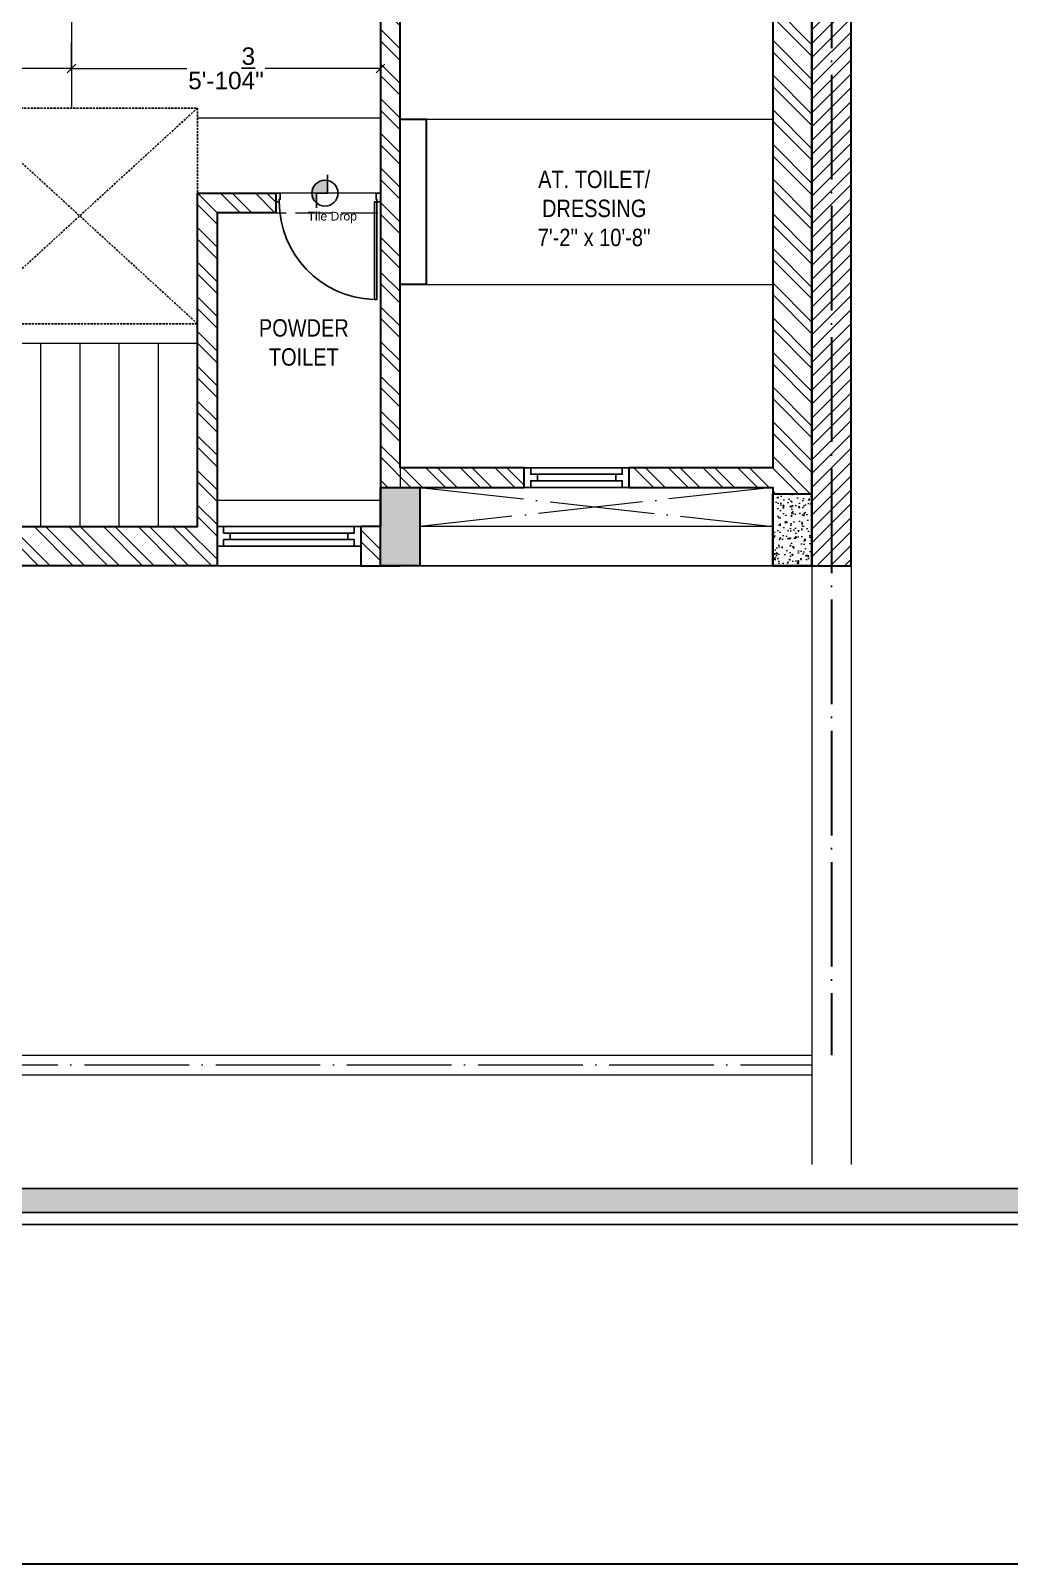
# Model space of a CAD drawing. Header units: millimetres. Extents: x 56222 to 3066687, y -650199 to -121287.
# Drawn here: x 153107 to 153331.5, y -179985.6 to -179633.7 of the extents above; entities that cross this region are included whole.
import ezdxf

# ---------------------------------------------------------------- set-up
doc = ezdxf.new("R2010")
doc.units = ezdxf.units.MM
doc.header["$MEASUREMENT"] = 0
doc.header["$PDMODE"] = 35
for name, pattern in [('ACAD_ISO02W100', [15, 12, -3]), ('ACAD_ISO04W100', [30, 24, -3, 0, -3]), ('DASHED', [0.75, 0.5, -0.25])]:
    doc.linetypes.add(name, pattern=pattern)
doc.layers.get('Defpoints').update_dxf_attribs({"color": 220})
for name, color, linetype in [('AR DOOR', 40, 'Continuous'), ('AR ELE-5', 134, 'Continuous'), ('WIN', 250, 'Continuous')]:
    doc.layers.add(name, color=color, linetype=linetype)
for name, color, linetype, lineweight in [('COLUMN', 1, 'Continuous', 30), ('dim05', 1, 'Continuous', 13), ('Electrical', 84, 'Continuous', 30), ('FIRST FLOOR ( TEXT )', 7, 'Continuous', 9), ('FIRST FLOOR_( STAIR )', 251, 'Continuous', 9), ('GROUND FLOOR', 7, 'Continuous', 9), ('GROUND FLOOR  ( HATCH )', 251, 'Continuous', 9), ('GROUND FLOOR  ( PLINE )', 251, 'Continuous', 30), ('NAME PLATE', 7, 'Continuous', 25), ('SECOND FLOOR', 7, 'Continuous', 9), ('SECOND FLOOR  ( PLINE )', 251, 'Continuous', 30), ('SECOND FLOOR ( PLine )', 7, 'Continuous', 30), ('wall', 7, 'Continuous', 30), ('X_PLOT', 1, 'Continuous', 9), ('XX~SLAB ( BEAM )~ ( DIM )', 7, 'Continuous', 9)]:
    doc.layers.add(name, color=color, linetype=linetype, lineweight=lineweight)
doc.layers.add('hatch', color=253, linetype='Continuous', lineweight=0, transparency=0.4)
doc.layers.add('XX~SLAB ( PLINE )', color=251, linetype='Continuous', plot=False)
doc.styles.add('Arial', font='arial.ttf')
doc.styles.add('KATHA', font='swissc.ttf')
doc.styles.get("Standard").update_dxf_attribs({"font": 'arial.ttf', "height": 6})
doc.dimstyles.new('ISO-25', dxfattribs={"dimtxt": 2.5, "dimasz": 1, "dimexe": 0.5, "dimexo": 1, "dimtad": 0, "dimdec": 1, "dimlunit": 4, "dimtxsty": 'Standard', "dimblk": 'OBLIQUE', "dimcen": 2.5, "dimclrd": 1, "dimclre": 1, "dimclrt": 5, "dimadec": 0, "dimazin": 0, "dimtfac": 1, "dimtdec": 1, "dimtmove": 0, "dimatfit": 3, "dimfxl": 1, "dimlwd": -1, "dimarcsym": 0})
pattern_1 = [(135, (0, -46.366), (-3.97747564, -3.97747564), []), (135, (2e-16, -43.714), (-3.97747564, -3.97747564), [])]
pattern_2 = [(50, (0, -46.366), (3.586300913, -0.313760675), [0.375, -4.125]), (355, (0, -46.366), (-0.69375667, 3.76096067), [0.3, -3.3]), (100.4514445, (0.299, -46.392), (2.892544234, 3.447199955), [0.31870096, -3.50571056]), (46.1842, (0, -45.366), (5.33620665, -0.8275964), [0.5625, -6.1875]), (96.6356355, (0.4447, -45.435), (4.67330973, 4.870593), [0.47805171, -5.2585688]), (351.184164, (0, -45.366), (4.67330973, 4.870593), [0.45, -4.95]), (21, (0.5, -45.616), (2.98453526, -2.013094453), [0.375, -4.125]), (326, (0.5, -45.616), (1.21657666, 3.625750225), [0.3, -3.3]), (71.4514447, (0.7487, -45.7837), (4.201111884, 1.612655764), [0.31870095, -3.50571056]), (37.5, (0, -46.3659), (0.0607992766, 1.664469269), [0, -3.26, 0, -3.35, 0, -3.3125]), (7.5, (0, -46.366), (1.315347687, 1.97205856), [0, -1.91, 0, -3.185, 0, -1.2625]), (327.5, (-1.115, -46.3659), (2.669112181, -0.112774359), [0, -1.25, 0, -3.9, 0, -5.175]), (317.5, (-1.615, -46.366), (2.915930847, 0.500524912), [0, -1.625, 0, -2.59, 0, -3.675])]

# ---------------------------------------------------------------- blocks, each defined once
blk = doc.blocks.new('*U118')
for points in [[(-40, 0), (0, 0), (0, 30), (10, 30), (10, 100), (-40, 100)], [(0, 0), (0, -1120), (30, -1120), (30, 0)], [(1160, 0), (1120, 0), (1120, 30), (1110, 30), (1110, 100), (1160, 100)]]:
    blk.add_lwpolyline(points, close=True)
at = {"layer": 'AR ELE-5', "linetype": 'ByBlock', "ltscale": 15}
blk.add_arc((-2, 1), 1122, 272.373, 359.9653, dxfattribs=at)
blk = doc.blocks.new('LAYOUT FILE')
at = {"layer": 'NAME PLATE', "true_color": 0xd39e00}
h = blk.add_hatch(color=42, dxfattribs=at)
h.paths.add_polyline_path([(3346889.83, -513806.18), (3346889.83, -514260.7), (3347535.56, -514260.7), (3347535.56, -513806.18)])
h.paths.add_polyline_path([(3346894.36, -513810.71), (3347531.03, -513810.71), (3347531.03, -514256.17), (3346894.36, -514256.17)], flags=16)
at = {"layer": 'NAME PLATE', "color": 42, "true_color": 0xd39e00}
for points in [[(3346887.56, -513803.91), (3347537.83, -513803.91), (3347537.83, -514262.96), (3346887.56, -514262.96)], [(3346889.83, -513806.18), (3347535.56, -513806.18), (3347535.56, -514260.7), (3346889.83, -514260.7)], [(3346894.36, -513810.71), (3347531.03, -513810.71), (3347531.03, -514256.17), (3346894.36, -514256.17)]]:
    blk.add_lwpolyline(points, close=True, dxfattribs=at)
blk = doc.blocks.new('DF DF D')
at = {"layer": 'WIN'}
h = blk.add_hatch(color=256, dxfattribs=at)
h.dxf.hatch_style = 1
h.paths.add_polyline_path([(3351769.17, -515756.21), (3351769.17, -515753.29, 0.049939), (3351768.58, -515753.23, 0.699776), (3351766.66, -515758.48), (3351766.66, -515756.21)])
blk.add_lwpolyline([(3351769.17, -515752), (3351769.17, -515756.21), (3351766.66, -515756.21), (3351766.66, -515759.61)], dxfattribs=at)
blk.add_circle((3351768.58, -515756.21), 2.98, dxfattribs=at)
blk = doc.blocks.new('_Oblique')
at = {"layer": 'wall', "color": 0, "lineweight": -2}
blk.add_line((-0.5, -0.5), (0.5, 0.5), dxfattribs=at)
blk = doc.blocks.new('*D266')
at = {"layer": 'Defpoints', "color": 0, "lineweight": 30, "transparency": 16777216}
for p in [(153049.22, -179635.47), (153116.36, -179635.47), (153116.36, -179642.4)]:
    blk.add_point(p, dxfattribs=at)
at = {"layer": 'dim05', "color": 1, "linetype": 'Continuous', "lineweight": -2, "transparency": 16777216}
for p, q in [((153049.22, -179636.47), (153049.22, -179642.9)), ((153116.36, -179636.47), (153116.36, -179642.9))]:
    blk.add_line(p, q, dxfattribs=at)
at = {"layer": 'dim05', "color": 1, "linetype": 'Continuous', "transparency": 16777216}
for p, q in [((153049.22, -179642.4), (153075.33, -179642.4)), ((153116.36, -179642.4), (153090.25, -179642.4))]:
    blk.add_line(p, q, dxfattribs=at)
at = {"layer": 'dim05', "color": 1, "transparency": 16777216, "xscale": 2, "yscale": 2, "zscale": 2, "rotation": 180}
blk.add_blockref('_Oblique', (153049.22, -179642.4), dxfattribs=at)
at = {"layer": 'dim05', "color": 1, "transparency": 16777216, "xscale": 2, "yscale": 2, "zscale": 2}
blk.add_blockref('_Oblique', (153116.36, -179642.4), dxfattribs=at)
at = {"layer": 'dim05', "color": 5, "lineweight": 25, "transparency": 16777216, "insert": (153082.79, -179642.4), "char_height": 4, "attachment_point": 5, "style": 'Arial'}
blk.add_mtext('5\'-7{\\H1x;\\S1/4;}"', dxfattribs=at)
blk = doc.blocks.new('*D267')
at = {"layer": 'Defpoints', "color": 0, "lineweight": 30, "transparency": 16777216}
for p in [(153116.36, -179642.4), (153187.22, -179642.4), (153187.22, -179642.4)]:
    blk.add_point(p, dxfattribs=at)
at = {"layer": 'dim05', "color": 1, "linetype": 'Continuous', "lineweight": -2, "transparency": 16777216}
for p, q in [((153116.36, -179641.4), (153116.36, -179641.9)), ((153187.22, -179641.4), (153187.22, -179641.9))]:
    blk.add_line(p, q, dxfattribs=at)
at = {"layer": 'dim05', "color": 1, "linetype": 'Continuous', "transparency": 16777216}
for p, q in [((153116.36, -179642.4), (153142.78, -179642.4)), ((153187.22, -179642.4), (153160.8, -179642.4))]:
    blk.add_line(p, q, dxfattribs=at)
at = {"layer": 'dim05', "color": 1, "transparency": 16777216, "xscale": 2, "yscale": 2, "zscale": 2, "rotation": 180}
blk.add_blockref('_Oblique', (153116.36, -179642.4), dxfattribs=at)
at = {"layer": 'dim05', "color": 1, "transparency": 16777216, "xscale": 2, "yscale": 2, "zscale": 2}
blk.add_blockref('_Oblique', (153187.22, -179642.4), dxfattribs=at)
at = {"layer": 'dim05', "color": 5, "lineweight": 25, "transparency": 16777216, "insert": (153151.79, -179642.4), "char_height": 4, "attachment_point": 5, "style": 'Arial'}
blk.add_mtext('5\'-10{\\H1x;\\S3/4;}"', dxfattribs=at)

msp = doc.modelspace()

# ---------------------------------------------------------------- hatches: boundary and pattern name
at = {"layer": 'GROUND FLOOR  ( HATCH )'}
h = msp.add_hatch(dxfattribs=at)
h.set_pattern_fill('ANSI31', color=6, scale=18, style=0)
h.set_pattern_definition([(45, (36754.5368, -17137.3254), (-1.590990258, 1.590990258), [])])
h.paths.add_polyline_path([(153295.223, -179413), (153286.223, -179413), (153286.223, -179756.5), (153295.223, -179756.5)])
at = {"layer": 'hatch', "lineweight": 0, "true_color": 0x636466, "transparency": 33554610}
h = msp.add_hatch(dxfattribs=at)
h.set_pattern_fill('ANSI32', color=251, scale=15, angle=90, style=0)
h.set_pattern_definition(pattern_1)
h.paths.add_polyline_path([(153286.223, -179446), (153241.223, -179446), (153241.223, -179450.5), (153250.955, -179450.5), (153277.223, -179450.5), (153277.223, -179460.31), (153277.223, -179464), (153286.223, -179464)])
h.paths.add_polyline_path([(153286.223, -179482), (153277.223, -179482), (153277.223, -179507.54), (153277.223, -179554.77), (153277.223, -179602), (153245.723, -179602), (153245.723, -179606.5), (153277.223, -179606.5), (153277.223, -179734), (153244.218, -179734), (153244.218, -179738.5), (153277.223, -179738.5), (153277.223, -179739.964), (153286.223, -179739.964)])
h = msp.add_hatch(dxfattribs=at)
h.set_pattern_fill('AR-CONC', color=251, scale=0.5)
h.set_pattern_definition(pattern_2)
h.paths.add_polyline_path([(153196.223, -179738.5), (153191.723, -179738.5), (153187.223, -179738.5), (153187.223, -179747.5), (153187.223, -179756.5), (153191.723, -179756.5), (153196.223, -179756.5)])
h.paths.add_polyline_path([(152894.723, -179591.5), (152885.723, -179591.5), (152885.723, -179606.5), (152894.723, -179606.5)])
h.paths.add_polyline_path([(152894.723, -179464), (152885.723, -179464), (152885.723, -179479), (152894.723, -179479)])
h.paths.add_polyline_path([(152901.869, -179480.585), (152901.869, -179457.041), (152893.626, -179457.041), (152893.626, -179480.585)], flags=9)
h.paths.add_polyline_path([(153188.737, -179478.068), (153188.737, -179454.523), (153180.495, -179454.523), (153180.495, -179478.068)], flags=9)
h.paths.add_polyline_path([(152851.372, -179672.291), (152855.231, -179672.291), (152855.231, -179667.139), (152851.372, -179667.139)], flags=9)
h.paths.add_polyline_path([(152872.639, -179688.732), (152872.639, -179684.873), (152867.487, -179684.873), (152867.487, -179688.732)], flags=9)
h.paths.add_polyline_path([(152851.329, -179714.036), (152855.188, -179714.036), (152855.188, -179708.884), (152851.329, -179708.884)], flags=9)
h.paths.add_polyline_path([(152873.488, -179731.102), (152873.488, -179727.243), (152868.336, -179727.243), (152868.336, -179731.102)], flags=9)
h.paths.add_polyline_path([(153074.277, -179788.946), (153138.867, -179788.946), (153138.867, -179761.976), (153074.277, -179761.976)], flags=9)
h.paths.add_polyline_path([(152806.092, -179535.839), (152852.473, -179535.839), (152852.473, -179500.535), (152806.092, -179500.535)], flags=9)
h.paths.add_polyline_path([(152832.319, -179707.877), (152875.743, -179707.877), (152875.743, -179699.5), (152832.319, -179699.5)], flags=9)
h.paths.add_polyline_path([(152835.488, -179754.049), (152874.995, -179754.049), (152874.995, -179745.672), (152835.488, -179745.672)], flags=9)
h = msp.add_hatch(dxfattribs=at)
h.set_pattern_fill('ANSI32', color=251, scale=15, angle=90, style=0)
h.set_pattern_definition(pattern_1)
h.paths.add_polyline_path([(153187.223, -179747.5), (153182.723, -179747.5), (153182.723, -179756.5), (153187.223, -179756.5)])
h.paths.add_polyline_path([(153220.218, -179734), (153191.723, -179734), (153191.723, -179738.5), (153220.218, -179738.5)])
h.paths.add_polyline_path([(153191.723, -179606.5), (153215.723, -179606.5), (153215.723, -179602), (153187.223, -179602), (153187.223, -179606.5), (153187.223, -179738.5), (153191.723, -179738.5)])
h = msp.add_hatch(dxfattribs=at)
h.set_pattern_fill('ANSI32', color=251, scale=15, angle=90, style=0)
h.set_pattern_definition(pattern_1)
h.paths.add_polyline_path([(153149.723, -179675.5), (153163.223, -179675.5), (153163.223, -179671), (153149.723, -179671), (153145.223, -179671), (153145.223, -179700.959), (153145.223, -179747.5), (153086.723, -179747.5), (153086.723, -179752), (153086.723, -179756.5), (153149.723, -179756.5)])
h = msp.add_hatch(dxfattribs=at)
h.set_pattern_fill('AR-CONC', color=251, scale=0.5)
h.set_pattern_definition(pattern_2)
h.paths.add_polyline_path([(153286.223, -179739.964), (153277.223, -179739.964), (153277.223, -179756.5), (153286.223, -179756.5)])

# ---------------------------------------------------------------- linework, layer by layer
at = {"layer": 'COLUMN'}
msp.add_lwpolyline([(153187.223, -179756.5), (153187.223, -179738.5), (153196.223, -179738.5), (153196.223, -179756.5), (153187.223, -179756.5)], dxfattribs=at)
msp.add_lwpolyline([(153277.223, -179739.964), (153286.223, -179739.964), (153286.223, -179756.5), (153277.223, -179756.5)], close=True, dxfattribs=at)
at = {"layer": 'dim05', "color": 3, "lineweight": 30}
msp.add_lwpolyline([(150904.03, -179275.246), (154243.905, -179275.246), (154243.905, -179985.574), (150904.03, -179985.574)], close=True, dxfattribs=at)
at = {"layer": 'FIRST FLOOR_( STAIR )'}
for p, q in [((153145.223, -179705.5), (153049.223, -179705.5)), ((153109.223, -179705.5), (153109.223, -179747.5)), ((153118.223, -179705.5), (153118.223, -179747.5)), ((153127.223, -179705.5), (153127.223, -179747.5)), ((153136.223, -179705.5), (153136.223, -179747.5))]:
    msp.add_line(p, q, dxfattribs=at)
at = {"layer": 'GROUND FLOOR'}
for p, q in [((153286.223, -179372.951), (153286.223, -179893.884)), ((153295.223, -179372.951), (153295.223, -179893.884)), ((153191.723, -179654), (153277.223, -179654)), ((153191.723, -179692), (153277.223, -179692)), ((152790.473, -179868.75), (153286.223, -179868.75)), ((152785.973, -179873.25), (153286.223, -179873.25))]:
    msp.add_line(p, q, dxfattribs=at)
at = {"layer": 'GROUND FLOOR', "color": 1, "linetype": 'ACAD_ISO04W100'}
msp.add_line((153290.723, -179372.951), (153290.723, -179756.5), dxfattribs=at)
msp.add_lwpolyline([(153286.223, -179408.5), (152788.223, -179408.5), (152788.223, -179871), (153286.223, -179871)], dxfattribs=at)
at = {"layer": 'GROUND FLOOR', "color": 6, "lineweight": 30}
msp.add_lwpolyline([(153295.223, -179413), (153286.223, -179413), (153286.223, -179756.5), (153295.223, -179756.5)], close=True, dxfattribs=at)
at = {"layer": 'GROUND FLOOR  ( PLINE )', "color": 242, "lineweight": 30, "true_color": 0xcd2027}
msp.add_lwpolyline([(153277.223, -179739.964), (153286.223, -179739.964), (153286.223, -179756.5), (153277.223, -179756.5)], close=True, dxfattribs=at)
at = {"layer": 'SECOND FLOOR'}
for p, q in [((153187.223, -179606.5), (153187.223, -179747.5)), ((153191.723, -179606.5), (153191.723, -179738.5)), ((153277.223, -179606.5), (153277.223, -179734)), ((153145.223, -179671), (153145.223, -179747.5)), ((153187.223, -179671), (153145.223, -179671)), ((153157.223, -179675.5), (153149.723, -179675.5)), ((153149.723, -179675.5), (153149.723, -179756.5)), ((153191.723, -179734), (153277.223, -179734)), ((153191.723, -179738.5), (153277.223, -179738.5)), ((153277.223, -179738.5), (153277.223, -179756.5)), ((153187.223, -179741.5), (153149.723, -179741.5)), ((153145.223, -179747.5), (153049.223, -179747.5)), ((153277.223, -179747.5), (153196.223, -179747.5))]:
    msp.add_line(p, q, dxfattribs=at)
at = {"layer": 'SECOND FLOOR', "linetype": 'ACAD_ISO02W100', "ltscale": 0.7}
msp.add_line((153157.223, -179675.5), (153187.223, -179675.5), dxfattribs=at)
at = {"layer": 'SECOND FLOOR', "color": 1, "linetype": 'ACAD_ISO04W100'}
for p, q in [((153196.223, -179738.5), (153277.223, -179747.5)), ((153277.223, -179738.5), (153196.223, -179747.5))]:
    msp.add_line(p, q, dxfattribs=at)
at = {"layer": 'SECOND FLOOR  ( PLINE )'}
msp.add_lwpolyline([(153286.223, -179446), (153241.223, -179446), (153241.223, -179450.5), (153277.223, -179450.5), (153277.223, -179602), (153245.723, -179602), (153245.723, -179606.5), (153277.223, -179606.5), (153277.223, -179734), (153244.218, -179734), (153244.218, -179738.5), (153277.223, -179738.5), (153277.223, -179756.5), (153286.223, -179756.5)], close=True, dxfattribs=at)
at = {"layer": 'SECOND FLOOR ( PLine )'}
for points in [[(153191.723, -179738.5), (153220.218, -179738.5), (153220.218, -179734), (153191.723, -179734), (153191.723, -179606.5), (153215.723, -179606.5), (153215.723, -179602), (153187.223, -179602), (153187.223, -179606.5), (153187.223, -179606.5), (153187.223, -179747.5)], [(153187.223, -179747.5), (153182.723, -179747.5), (153182.723, -179756.5), (153187.223, -179756.5)], [(153187.223, -179756.5), (153187.223, -179756.5), (153191.723, -179756.5)]]:
    msp.add_lwpolyline(points, dxfattribs=at)
for points in [[(153191.723, -179654), (153197.723, -179654), (153197.723, -179692), (153191.723, -179692)], [(153149.723, -179671), (153163.223, -179671), (153163.223, -179675.5), (153149.723, -179675.5), (153149.723, -179675.5), (153149.723, -179756.5), (153086.723, -179756.5), (153086.723, -179747.5), (153145.223, -179747.5), (153145.223, -179671)]]:
    msp.add_lwpolyline(points, close=True, dxfattribs=at)
at = {"layer": 'X_PLOT', "linetype": 'ACAD_ISO04W100', "lineweight": 30}
msp.add_line((153290.723, -179372.951), (153290.723, -179868.75), dxfattribs=at)
at = {"layer": 'XX~SLAB ( BEAM )~ ( DIM )', "color": 244, "lineweight": 0, "true_color": 0x991b1e}
for points in [[(153049.223, -179653.73), (153049.223, -179606.5), (153116.357, -179606.5), (153116.357, -179651.5)], [(153145.223, -179653.73), (153187.223, -179653.73), (153187.223, -179606.5), (153116.357, -179606.5), (153116.357, -179651.5)], [(153145.223, -179653.73), (153187.223, -179653.73), (153187.223, -179671)]]:
    msp.add_lwpolyline(points, dxfattribs=at)
at = {"layer": 'XX~SLAB ( PLINE )'}
for p, q in [((153286.223, -179446), (153286.223, -179756.5)), ((153187.223, -179747.5), (153149.723, -179747.5)), ((153191.723, -179756.5), (153044.723, -179756.5)), ((153217.081, -179756.5), (153191.723, -179756.5)), ((153257.418, -179756.5), (153217.081, -179756.5)), ((153277.223, -179756.5), (153257.418, -179756.5)), ((153286.223, -179756.5), (153277.223, -179756.5))]:
    msp.add_line(p, q, dxfattribs=at)
at = {"layer": 'XX~SLAB ( PLINE )', "color": 159, "linetype": 'DASHED', "true_color": 0x22346e}
for p, q in [((153145.223, -179700.959), (153091.223, -179651.5)), ((153091.223, -179700.959), (153145.223, -179651.5))]:
    msp.add_line(p, q, dxfattribs=at)
msp.add_lwpolyline([(153091.223, -179651.5), (153145.223, -179651.5), (153145.223, -179700.959), (153091.223, -179700.959)], close=True, dxfattribs=at)
at = {"layer": 'XX~SLAB ( PLINE )'}
for points in [[(153244.218, -179734), (153242.718, -179734), (153242.718, -179735.5), (153241.218, -179735.5), (153241.218, -179737), (153223.218, -179737), (153223.218, -179735.5), (153221.718, -179735.5), (153221.718, -179734), (153220.218, -179734), (153220.218, -179738.5), (153221.718, -179738.5), (153221.718, -179737), (153223.218, -179737), (153223.218, -179735.5), (153241.218, -179735.5), (153241.218, -179737), (153242.718, -179737), (153242.718, -179738.5), (153244.218, -179738.5), (153244.218, -179734), (153220.218, -179734), (153220.218, -179738.5), (153244.218, -179738.5)], [(153182.723, -179747.5), (153181.223, -179747.5), (153181.223, -179749), (153179.723, -179749), (153179.723, -179750.5), (153152.723, -179750.5), (153152.723, -179749), (153151.223, -179749), (153151.223, -179747.5), (153149.723, -179747.5), (153149.723, -179752), (153151.223, -179752), (153151.223, -179750.5), (153152.723, -179750.5), (153152.723, -179749), (153179.723, -179749), (153179.723, -179750.5), (153181.223, -179750.5), (153181.223, -179752), (153182.723, -179752), (153182.723, -179747.5), (153149.723, -179747.5), (153149.723, -179752), (153182.723, -179752)]]:
    msp.add_lwpolyline(points, close=True, dxfattribs=at)

# ---------------------------------------------------------------- block references
at = {"lineweight": 35}
msp.add_blockref('DF DF D', (-3198594.087, 336085.206), dxfattribs=at)
at = {"layer": 'AR DOOR', "linetype": 'ByBlock', "lineweight": -2, "extrusion": (0, 0, -1), "xscale": 0.02000000000004664, "yscale": 0.02000000000004664, "zscale": -0.02000000000004664}
msp.add_blockref('*U118', (-153186.423, -179673), dxfattribs=at)
at = {"layer": 'NAME PLATE', "lineweight": 0, "xscale": 1.209046105522275, "yscale": 1.209046105522275, "zscale": 1.209046105522275}
msp.add_blockref('LAYOUT FILE', (-3893797.104, 441860.032), dxfattribs=at)

# ---------------------------------------------------------------- texts
at = {"layer": 'Electrical', "color": 240, "true_color": 0xed1f24, "transparency": 33554687, "insert": (153176.169, -179676.594), "char_height": 2, "attachment_point": 5}
msp.add_mtext('Tile Drop', dxfattribs=at)
at = {"layer": 'FIRST FLOOR ( TEXT )', "char_height": 4, "attachment_point": 5, "style": 'KATHA'}
for s, insert in [("AT. TOILET/\\PDRESSING\\P7'-2'' x 10'-8''", (153236.262, -179674.529)), ('POWDER\\PTOILET', (153169.641, -179705.283))]:
    msp.add_mtext(s, dxfattribs=dict(at, insert=insert))

# ---------------------------------------------------------------- dimensions: what is measured, and where the dimension line sits
at = {"layer": 'dim05', "color": 27, "lineweight": 25, "true_color": 0x7d5120}
for base, p1, p2, picture, middle in [((153116.357, -179642.397), (153049.223, -179635.475), (153116.357, -179635.475), '*D266', (153082.79, -179642.397)), ((153187.223, -179642.397), (153116.357, -179642.397), (153187.223, -179642.397), '*D267', (153151.79, -179642.397))]:
    dim = msp.add_linear_dim(base=base, p1=p1, p2=p2, dimstyle='ISO-25', override={"dimtxt": 4, "dimasz": 2, "dimdec": 2, "dimtxsty": 'Arial'}, dxfattribs=at)
    dim.commit()
    dim.dimension.update_dxf_attribs({"geometry": picture, "text_midpoint": middle})

doc.saveas('drawing.dxf')
